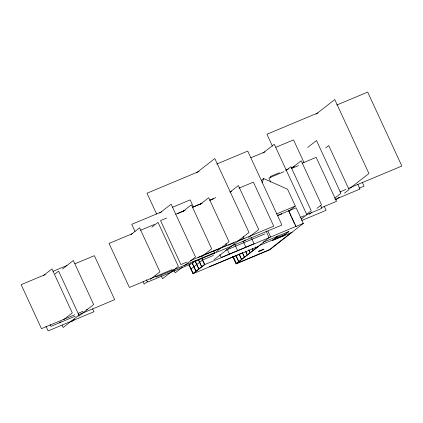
<?xml version="1.0" encoding="UTF-8"?>
<svg xmlns="http://www.w3.org/2000/svg" width="423" height="423" viewBox="0 0 423 423"><rect width="100%" height="100%" fill="white"/><g stroke="black" fill="none" stroke-linecap="round" stroke-linejoin="round"><path stroke-width="0.63" d="M262.107 182.821L263.698 178.554L287.561 189.229L295.339 206.059L289.623 210.517M43.299 275.669L51.966 268.912L72.301 312.925L63.635 319.682M55.038 273.93L58.607 271.148L78.948 315.161L63.138 327.487L62.038 325.107M62.477 269.007L73.327 260.552L93.668 304.565L78.683 316.245M196.589 172.764L214.831 158.546L248.999 232.486L214.08 259.701M130.977 234.548L139.616 227.812L159.952 271.825L150.297 279.354M159.661 213.118L171.119 204.193L195.521 257.004L184.063 265.935M151.899 227.119L158.017 222.35L178.358 266.363L162.548 278.683L161.174 275.711M183.217 211.183L191.376 204.822L211.712 248.835L201.512 256.782M262.979 153.068L274.284 144.259L306.823 214.683L301.171 219.088M200.016 204.483L208.687 197.726L229.023 241.739L216.275 251.674M316.002 114.184L334.767 99.558L368.93 173.504L349.647 188.531M59.553 322.865L61.086 321.67M230.234 191.926L238.398 185.57L258.733 229.583L248.534 237.53M71.963 321.48L74.548 319.465M261.282 180.436L263.698 178.554M307.653 147.442L316.504 140.542L340.912 193.359L334.662 198.234M286.249 170.358L290.892 166.741L311.233 210.754L306.59 214.371M292.002 167.915L301.181 160.761L321.517 204.774L316.927 208.354M147.754 281.332L144.195 284.108L143.096 281.729M325.662 147.971L328.724 145.586L349.06 189.599L344.47 193.174M182.503 267.151L175.212 272.835L174.117 270.461M190.556 263.64L189.181 264.708L193.184 273.369L195.928 271.233L192.19 263.148M195.902 261.155L196.922 260.362M190.863 269.139L202.68 259.928L213.425 255.434M213.213 254.059L214.747 252.869M188.891 264.872L192.999 273.755L204.811 264.544L295.968 226.405L288.761 210.807L277.298 215.608M242.924 241.903L245.472 239.915M280.386 214.625L281.3 213.911M291.066 216.359L288.761 210.807M263.841 242.025L255.889 248.185L255.349 247.021M232.819 256.687L236.145 263.889L258.813 246.218L192.999 273.755M276.023 237.43L277.853 236.002M278.085 236.06L272.29 240.576L283.167 236.029M309.282 214.313L311.83 212.33M286.894 232.883L288.724 231.455M294.942 224.756L295.968 226.405M269.573 249.596L272.126 247.603M272.206 247.545L274.987 245.377M275.061 245.319L277.842 243.151M277.916 243.093L280.703 240.925M280.777 240.861L283.558 238.694M283.632 238.635L286.419 236.468M286.493 236.409L289.274 234.242M289.348 234.183L291.902 232.19M288.571 210.961L296.137 207.793L303.344 223.386L269.604 249.887L236.145 263.889M335.804 199.931L339.373 197.15M317.911 112.915L266.929 134.244L272.438 146.173M336.729 105.041L367.682 92.087L401.85 166.033L348.436 188.383M199.191 171.389L146.993 193.232L156.637 214.101M216.793 164.024L247.746 151.074L281.914 225.015L192.692 262.35M250.913 157.747L264.92 151.883M275.886 147.299L293.546 139.907L304.026 162.585M161.57 211.849L131.749 224.327L135.037 231.45M172.526 207.265L190.176 199.878L193.47 207M166.588 218.046L160.56 220.568L180.896 264.581L186.924 262.059M175.63 214.26L185.279 210.226M192.513 207.196L202.162 203.162M177.871 213.472L184.502 210.696M192.343 207.418L201.988 203.384M209.829 200.1L215.857 197.578M209.988 200.306L213.61 198.794M229.89 191.984L231.698 191.222M238.932 188.198L253.403 182.144L273.739 226.157L236.959 241.544M132.648 233.575L109.055 243.442L129.396 287.455L172.335 269.488M140.51 230.281L154.416 224.465M279.407 172.727L270.366 176.513L270.916 177.697M285.44 170.205L288.454 168.941M291.468 167.682L294.482 166.419M302.323 163.141L316.187 157.335L336.528 201.348L321.454 207.656M284.013 171.669L268.885 177.998L270.81 182.16M291.273 168.634L298.532 165.594M45.266 274.569L21.15 284.663L41.486 328.676L74.649 314.797M53.108 271.291L66.977 265.485M74.924 263.799L94.361 255.666L114.696 299.68L78.26 314.929M276.552 213.932L295.339 206.059M277.985 215.423L281.612 213.906M339.939 191.936L346.009 189.398M359.243 188.193L364.071 186.173L362.421 182.604M335.016 199.492L359.968 189.049L357.773 184.301M190.54 260.547L226.717 245.409L225.898 243.627M198.207 257.485L236.193 241.591M237.398 241.089L244.034 238.313L243.209 236.531M227.918 245.329L233.945 242.807M300.113 217.454L304.349 215.682M306.162 214.926L321.892 208.343L320.518 205.367M225.871 250.226L264.898 233.893M78.266 313.284L83.093 311.265M86.107 310.006L87.312 309.499M301.726 220.526L326.085 210.331L324.155 206.154M75.225 316.198L50.934 326.36L50.11 324.578M295.777 226.554L303.344 223.386M274.823 238.604L285.699 234.056M259.341 245.525L273.591 239.566M209.369 266.696L242.279 252.928M272.46 240.296L282.781 235.976M292.082 232.364L282.971 236.177L288.957 231.513L263.069 242.342L269.091 237.652L266.046 231.053M244.431 260.145L236.42 263.492L233.195 256.507M244.647 260.05L252.658 256.703M252.875 256.608L260.885 253.255M261.102 253.166L269.113 249.813M291.616 217.559L294.392 223.556M267.859 231.011L270.63 237.007M251.13 237.303L254.096 243.717L221.187 257.485L219.838 254.572M255.27 247.08L255.809 248.243L253.028 250.411L252.224 248.666M252.145 248.724L252.954 250.469L250.173 252.637L248.824 249.729M249.02 250.368L250.093 252.7L247.312 254.868L245.7 251.373M243.172 241.327L245.869 247.159M245.626 251.431L247.238 254.926L244.457 257.094L242.575 253.017M242.226 252.494L244.378 257.152L241.596 259.32L239.175 254.08M234.675 244.187L237.641 250.601M239.101 254.144L241.522 259.378L238.741 261.546L235.78 255.143M235.706 255.206L238.662 261.61L236.113 263.598L232.883 256.613M226.987 248.798L229.414 254.043M213.758 250.918L214.583 252.695L156.156 277.144L155.606 275.96M201.803 258.03L204.811 264.544M201.528 258.226L204.462 264.581L201.718 266.717L198.519 259.791M198.176 259.273L201.644 266.776L198.863 268.943L195.125 260.859M195.051 260.922L198.784 269.007L196.002 271.175L192.269 263.09M192.814 261.747L193.364 262.937L147.537 282.109L146.443 279.73M92.579 308.764L93.954 311.735L48.127 330.913L45.933 326.154M259.907 250.606L258.427 251.468L260.219 251.061L263.915 249.173L259.907 250.606"/></g></svg>
